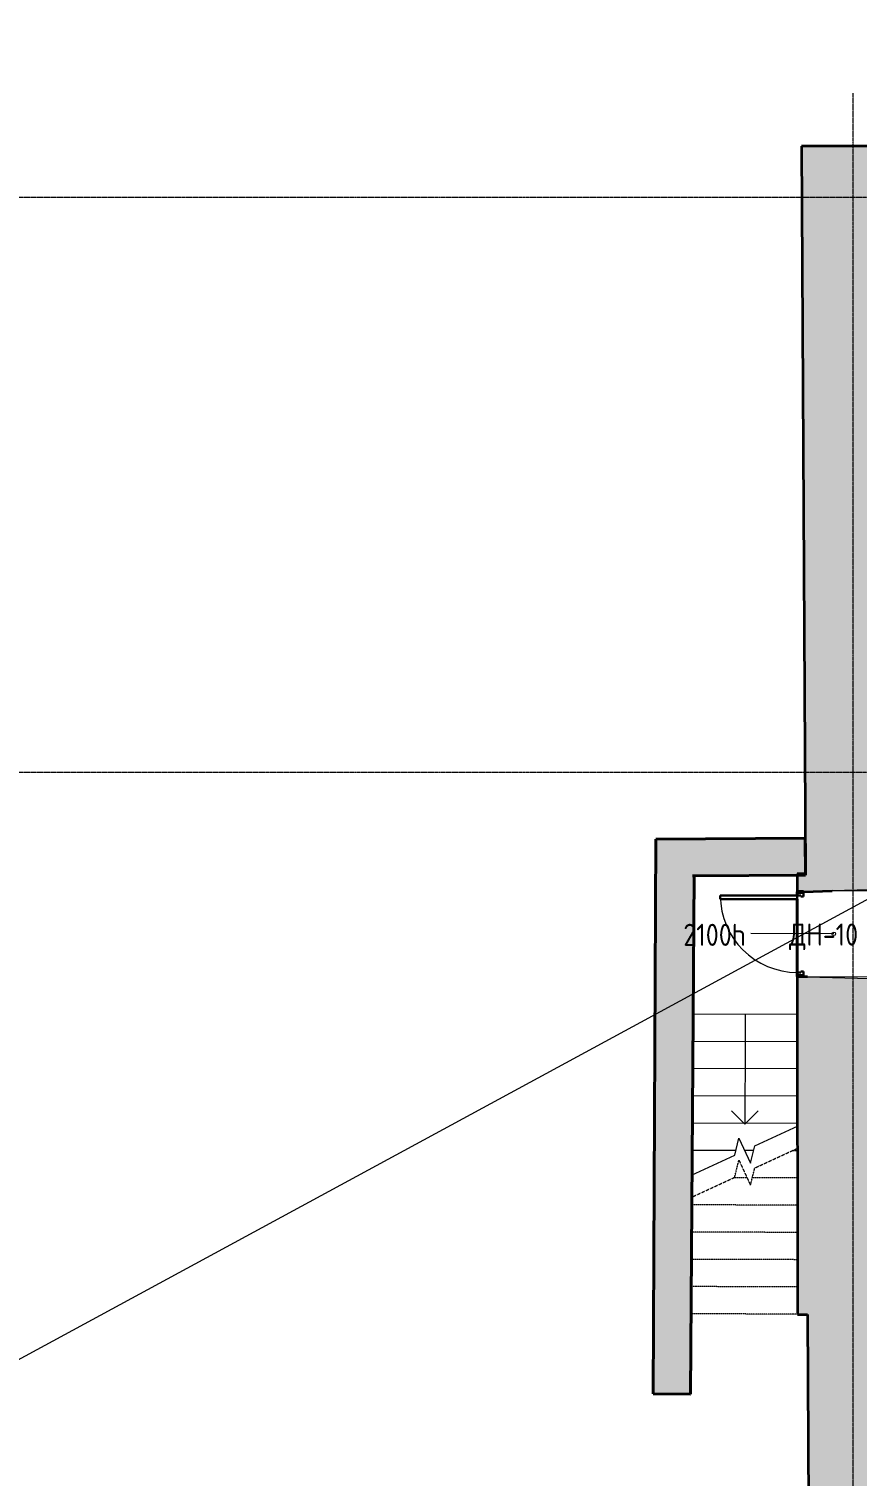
# Model space of a CAD drawing. Header units: millimetres. Extents: x 749182 to 2267578, y 70462 to 311449.
# Drawn here: x 1989942 to 1999308, y 179605 to 195972 of the extents above; entities that cross this region are included whole.
import ezdxf

# ---------------------------------------------------------------- set-up
doc = ezdxf.new("R2010")
doc.units = ezdxf.units.MM
for name, pattern in [('ADSK_Линия сетки', [25, 20, -2.5, 0, -2.5]), ('ADSK_Сверху', [4.5, 3, -1.5]), ('осеваяX2', [4, 2.5, -0.5, 0.5, -0.5])]:
    doc.linetypes.add(name, pattern=pattern)
for name, color, linetype, lineweight in [('Двери', 7, 'Continuous', 20), ('Лестницы', 7, 'Continuous', 18), ('Марки дверей', 7, 'Continuous', 20), ('Оси', 165, 'осеваяX2', 13), ('Перекрытие', 7, 'Continuous', 18), ('Размеры КР', 164, 'Continuous', 9), ('Стены', 184, 'Continuous', 40), ('Стены наружные', 7, 'Continuous', 18), ('Стены разрез', 7, 'Continuous', 35), ('Стрелки вверх', 7, 'Continuous', 18)]:
    doc.layers.add(name, color=color, linetype=linetype, lineweight=lineweight)
doc.styles.add('GOST Common', font='GOST_Common.ttf', dxfattribs={"width": 0.9, "height": 350})

# ---------------------------------------------------------------- blocks, each defined once
blk = doc.blocks.new('Существующие стены подвал - Существующие стены подвал-614279-00 План подвала')
at = {"layer": 'Стены', "true_color": 0xc0c0c0}
h = blk.add_hatch(color=9, dxfattribs=at)
h.paths.add_polyline_path([(56530, 8244), (56522, 9892), (55615, 9887), (55611, 9124), (54268, 9130), (54267, 9159), (49024, 9159), (49024, 8260), (51105, 8255)])
h.paths.add_polyline_path([(55620, 11120), (56516, 11125), (56510, 12255), (55625, 12250), (55622, 11615)])
h.paths.add_polyline_path([(55630, 13483), (56504, 13488), (56483, 17882), (56479, 17884), (56484, 18289), (56581, 18289), (56578, 18453), (55637, 18454), (55634, 15862), (55639, 15464), (55634, 14275)])
h.paths.add_polyline_path([(56557, 19523), (56528, 21036), (56387, 21036), (56386, 21236), (56384, 21236), (56375, 23761), (56320, 23762), (56288, 28355), (56257, 36643), (56224, 43937), (48464, 43936), (48464, 43053), (55489, 43062), (55489, 40730), (55506, 37128), (55501, 36571), (55556, 28934), (55560, 28903), (55598, 28902), (55600, 28901), (55599, 28652), (55595, 28648), (55599, 28619), (55592, 20993), (55639, 20179), (55639, 19524), (56555, 19523)])
h.paths.add_polyline_path([(39393, 20202), (42162, 20231), (42716, 20255), (46307, 20252), (46773, 21064), (46670, 25898), (45913, 25901), (45930, 21077), (41376, 21088), (41376, 20956), (40178, 20959), (40178, 21091), (38511, 21094), (38521, 20374), (39393, 20368), (39393, 20231)])
h.paths.add_polyline_path([(18978, 20357), (18996, 20698), (18996, 21072), (18966, 21072), (18966, 20652), (18456, 20409), (18495, 20368), (18966, 20358)])
h.paths.add_polyline_path([(18424, 20369), (18456, 20409), (18456, 21073), (10754, 21086), (10746, 20458), (11346, 20458), (18045, 20377), (18211, 20374)])
h.paths.add_polyline_path([(37360, 20381), (37355, 21098), (30807, 21115), (30787, 20709), (30787, 20839), (30777, 20702), (30787, 20395), (34405, 20388), (35898, 20390), (37360, 20381)])
h.paths.add_polyline_path([(46613, 28543), (46613, 28546), (46607, 28863), (46597, 32747), (46594, 32922), (46603, 32922), (46599, 34522), (45850, 34542), (45850, 34541), (45780, 34540), (45780, 34544), (45778, 34544), (45781, 30723), (45896, 30722), (45904, 28546), (46608, 28543)])
h.paths.add_polyline_path([(45778, 35501), (45778, 35501), (45779, 35510), (45848, 35511), (45848, 35503), (46597, 35523), (46594, 36634), (46597, 37232), (46590, 43051), (47468, 43052), (47468, 43936), (45825, 43935), (45871, 35688), (45777, 35688), (45778, 35511)])
at = {"layer": 'Стены'}
for p, q in [((45778, 35460), (45778, 35501)), ((45778, 34544), (45778, 35420))]:
    blk.add_line(p, q, dxfattribs=at)
at = {"layer": 'Стены разрез'}
for p, q in [((47468, 43936), (45825, 43935)), ((45825, 43935), (45871, 35708)), ((45871, 35708), (45777, 35706)), ((45777, 35706), (45778, 35501)), ((45848, 35503), (46172, 35511)), ((45780, 34544), (45778, 34544)), ((45778, 34544), (45781, 30723)), ((45896, 34541), (45850, 34542)), ((45781, 30723), (45896, 30722)), ((45896, 30722), (45904, 28546))]:
    blk.add_line(p, q, dxfattribs=at)
blk = doc.blocks.new('AC_Дверь_Однопольная_Стальная - ДН-10л 970х2100h-1983205-00 План подвала')
at = {"layer": 'Двери', "color": 5, "linetype": 'Continuous', "lineweight": 30, "true_color": 0x0000ff}
for p, q in [((435, 1282.5), (395, 1282.5)), ((395, 1282.5), (395, 412.5)), ((435, 412.5), (435, 1282.5)), ((-465, 412.5), (-485, 412.5)), ((-485, 412.5), (-485, 342.5)), ((-485, 342.5), (-465, 342.5)), ((-435, 412.5), (-465, 412.5)), ((-465, 412.5), (-465, 342.5)), ((-465, 342.5), (-465, 412.5)), ((-465, 342.5), (-425, 342.5)), ((-435, 372.5), (-435, 412.5)), ((-425, 372.5), (-435, 372.5)), ((-425, 342.5), (-425, 372.5)), ((395, 412.5), (435, 412.5)), ((435, 372.5), (425, 372.5)), ((425, 372.5), (425, 342.5)), ((425, 342.5), (465, 342.5)), ((465, 412.5), (435, 412.5)), ((435, 412.5), (435, 372.5)), ((465, 342.5), (465, 412.5)), ((485, 412.5), (465, 412.5)), ((465, 412.5), (465, 342.5)), ((465, 342.5), (485, 342.5)), ((485, 342.5), (485, 412.5))]:
    blk.add_line(p, q, dxfattribs=at)
at = {"layer": 'Двери', "color": 5, "linetype": 'Continuous', "true_color": 0x0000ff}
blk.add_arc((435, 412.5), 870, 90, 180, dxfattribs=at)
blk = doc.blocks.new('ADSK_Марка_Дверь - Типоразмер_ADSK_Марка-58376-00 План подвала')
at = {"layer": 'Марки дверей', "lineweight": 9}
blk.add_circle((0, 0), 0.2, dxfattribs=at)

msp = doc.modelspace()

# ---------------------------------------------------------------- hatches: boundary and pattern name
at = {"layer": 'Стены наружные', "linetype": 'Continuous', "true_color": 0xc0c0c0}
for points in [[(1997028.7903, 186390.3048), (1998724.4919, 186399.7793), (1998722.1508, 186818.7728), (1997030.6383, 186809.3217), (1997028.8006, 186392.646)], [(1997421.9573, 180532.1816), (1997447.8047, 186392.646), (1997028.7903, 186390.3048), (1997002.9614, 180534.0295), (1997368.703, 180532.4165)], [(1997422.836, 180533.2424), (1997464.3494, 186392.7385), (1997447.8047, 186392.646), (1997421.962, 180533.2486)]]:
    msp.add_hatch(color=9, dxfattribs=at).paths.add_polyline_path(points)

# ---------------------------------------------------------------- linework, layer by layer
at = {"layer": 'Лестницы'}
for p, q in [((1998631.8294, 184825.5262), (1997453.2724, 184829.2526)), ((1998631.8294, 184825.5262), (1997453.2724, 184829.2526)), ((1998632.0638, 184517.4239), (1997451.0896, 184521.158)), ((1998632.0638, 184517.4239), (1997451.0896, 184521.158)), ((1998632.2982, 184209.3216), (1997448.9068, 184213.0634)), ((1998632.2982, 184209.3216), (1997448.9068, 184213.0634)), ((1998632.5327, 183901.2194), (1997446.724, 183904.9687)), ((1998632.5327, 183901.2194), (1997446.724, 183904.9687)), ((1998632.7671, 183593.1171), (1997444.5412, 183596.8741)), ((1998632.7671, 183593.1171), (1997444.5412, 183596.8741)), ((1998151.1441, 183339.3659), (1998641.1746, 183565.9874)), ((1997924.2342, 183234.4283), (1997972.1031, 183428.7158)), ((1997972.1031, 183428.7158), (1998103.2752, 183145.0784)), ((1998103.2752, 183145.0784), (1998151.1441, 183339.3659)), ((1997434.2037, 183007.8068), (1997924.2342, 183234.4283)), ((1997937.2398, 183287.2147), (1997442.3584, 183288.7794)), ((1997937.2398, 183287.2147), (1997442.3584, 183288.7794)), ((1998138.1384, 183286.5795), (1998037.6891, 183286.8971)), ((1998138.1384, 183286.5795), (1998037.6891, 183286.8971))]:
    msp.add_line(p, q, dxfattribs=at)
at = {"layer": 'Лестницы', "linetype": 'ADSK_Сверху'}
for p, q in [((1998150.3536, 183089.3672), (1998640.3841, 183315.9886)), ((1997923.4437, 182984.4295), (1997971.3126, 183178.717)), ((1997971.3126, 183178.717), (1998102.4847, 182895.0797)), ((1998633.0015, 183285.0148), (1998573.8132, 183285.2019)), ((1998633.0015, 183285.0148), (1998573.8132, 183285.2019)), ((1997433.4132, 182757.8081), (1997923.4437, 182984.4295)), ((1998063.8073, 182978.713), (1997912.1197, 182979.1926)), ((1998063.8073, 182978.713), (1997912.1197, 182979.1926)), ((1998102.4847, 182895.0797), (1998150.3536, 183089.3672)), ((1998639.312, 182976.8933), (1998123.0443, 182978.5257)), ((1998639.312, 182976.8933), (1998123.0443, 182978.5257)), ((1998639.7022, 183100.3313), (1998634.4411, 181436.401)), ((1997433.4132, 182757.8081), (1997429.2472, 181440.2117)), ((1998638.3378, 182668.7948), (1997433.1438, 182672.6055)), ((1998638.3378, 182668.7948), (1997433.1438, 182672.6055)), ((1998637.3636, 182360.6964), (1997432.1697, 182364.507)), ((1998637.3636, 182360.6964), (1997432.1697, 182364.507)), ((1998636.3895, 182052.5979), (1997431.1955, 182056.4086)), ((1998636.3895, 182052.5979), (1997431.1955, 182056.4086)), ((1998635.4153, 181744.4995), (1997430.2213, 181748.3101)), ((1998635.4153, 181744.4995), (1997430.2213, 181748.3101)), ((1998634.4411, 181436.401), (1997429.2472, 181440.2117))]:
    msp.add_line(p, q, dxfattribs=at)
at = {"layer": 'Марки дверей'}
msp.add_line((1999044.5171, 185737.7198), (1998105.2136, 185740.5853), dxfattribs=at)
at = {"layer": 'Оси', "linetype": 'ADSK_Линия сетки'}
for p, q in [((1999263.1034, 154741.5512), (1999263.1034, 195246.0842)), ((1941766.9683, 194068.0858), (2009994.9113, 194068.0858)), ((1941766.9683, 187568.0858), (2009994.9113, 187568.0858))]:
    msp.add_line(p, q, dxfattribs=at)
at = {"layer": 'Перекрытие'}
for p, q in [((1998630.8051, 186171.7118), (1998630.7741, 186212.3611)), ((1998631.5025, 185255.0575), (1998630.8355, 186131.7117)), ((1997453.2887, 184831.5643), (1998042.5599, 184827.3894))]:
    msp.add_line(p, q, dxfattribs=at)
at = {"layer": 'Размеры КР', "lineweight": 20}
msp.add_line((2017580.5501, 195971.8207), (1941933.5259, 154952.416), dxfattribs=at)
at = {"layer": 'Стены наружные', "linetype": 'Continuous', "lineweight": 40}
for p, q in [((1997030.6383, 186809.3217), (1997002.9614, 180534.0295)), ((1998722.1508, 186818.7728), (1997030.6383, 186809.3217)), ((1998724.4919, 186399.7793), (1998722.1508, 186818.7728)), ((1997422.836, 180533.2424), (1997464.3494, 186392.7385)), ((1998724.4919, 186399.7793), (1997447.8047, 186392.646)), ((1997002.9614, 180534.0295), (1997421.9573, 180532.1816)), ((1997421.9573, 180532.1816), (1997421.962, 180533.2486)), ((1997421.962, 180533.2486), (1997422.836, 180533.2424))]:
    msp.add_line(p, q, dxfattribs=at)
at = {"layer": 'Стены наружные', "color": 5, "linetype": 'Continuous', "true_color": 0x0000ff}
for p, q in [((1999450.1215, 186233.802), (1999024.8465, 186222.6733)), ((1999450.1462, 186223.7109), (1999024.8465, 186222.6733)), ((1998749.0562, 185251.9975), (1999452.5127, 185253.7138)), ((1998749.0562, 185251.9975), (1999452.5616, 185233.685))]:
    msp.add_line(p, q, dxfattribs=at)
at = {"layer": 'Стрелки вверх'}
for p, q in [((1998042.5599, 184827.3894), (1998041.5858, 184519.2909)), ((1998041.5858, 184519.2909), (1998040.6116, 184211.1925)), ((1998040.6116, 184211.1925), (1998039.6375, 183903.094)), ((1998039.6375, 183903.094), (1998038.6633, 183594.9956)), ((1998038.6377, 183586.8956), (1997889.1127, 183737.3691)), ((1998038.6377, 183586.8956), (1998189.1112, 183736.4206)), ((1998038.6633, 183594.9956), (1998038.6377, 183586.8956))]:
    msp.add_line(p, q, dxfattribs=at)

# ---------------------------------------------------------------- block references
at = {"layer": 'Двери', "color": 5, "linetype": 'Continuous', "true_color": 0x0000ff, "rotation": 90.1397881447506}
msp.add_blockref('AC_Дверь_Однопольная_Стальная - ДН-10л 970х2100h-1983205-00 План подвала', (1999044.5171, 185737.7198), dxfattribs=at)
at = {"layer": 'Марки дверей', "xscale": 99.99999999999993, "yscale": 99.99999999999993, "zscale": 99.99999999999993}
msp.add_blockref('ADSK_Марка_Дверь - Типоразмер_ADSK_Марка-58376-00 План подвала', (1999044.5171, 185737.7198), dxfattribs=at)
at = {"layer": 'Стены'}
msp.add_blockref('Существующие стены подвал - Существующие стены подвал-614279-00 План подвала', (1952853.1931, 150711.2975), dxfattribs=at)

# ---------------------------------------------------------------- texts
at = {"layer": 'Марки дверей', "lineweight": 9, "char_height": 250, "attachment_point": 1, "style": 'GOST Common'}
for s, insert, width in [('2100h', (1997342.9136, 185851.5124), 916.328812), ('ДН', (1998538.9878, 185854.7329), 461.772), ('-10', (1998919.9878, 185854.7329), 526.708687)]:
    msp.add_mtext(s, dxfattribs=dict(at, insert=insert, width=width))

doc.saveas('drawing.dxf')
